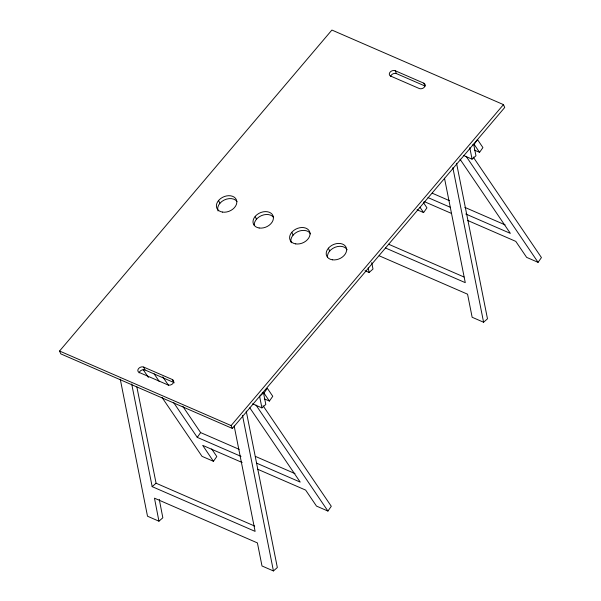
<?xml version="1.0" encoding="UTF-8"?>
<svg xmlns="http://www.w3.org/2000/svg" width="601" height="601" viewBox="0 0 601 601"><rect width="100%" height="100%" fill="white"/><g stroke="black" fill="none" stroke-linecap="round" stroke-linejoin="round"><path stroke-width="0.9" d="M241.024 456.377L197.271 437.363L200.629 432.592L182.749 406.268M162.09 397.524L202.004 456.332L213.438 461.305L216.803 456.535L211.687 448.939M269.406 401.062L263.974 393.069L267.34 388.299L272.764 396.292L269.406 401.062L264.32 398.854M417.056 209.749L423.592 212.589L426.95 207.818L423.374 202.499M479.553 152.346L482.919 147.576L477.487 139.582L474.129 144.353L479.553 152.346L474.467 150.137M257.596 469.216L305.639 490.093L316.494 506.087L327.928 511.06L331.294 506.29L263.02 405.698M467.751 220.499L515.786 241.377L526.641 257.371L538.083 262.344L541.441 257.566L473.167 156.981M59.559 351.022L331.895 30.05L503.458 104.612L504.72 107.481L232.384 428.453L60.821 353.891L59.559 351.022L231.13 425.576L232.384 428.453M231.13 425.576L503.458 104.612M472.371 145.352L473.663 144.217L475.962 155.749L472.063 159.167L463.589 155.486M365.01 270.705L369.097 272.478L372.988 269.053L371.741 262.614M234.165 425.974L255.117 531.382L152.173 486.645L156.072 483.219L136.863 386.946M261.916 407.891L265.807 404.465L263.516 392.934L259.624 396.352L261.916 407.891L252.593 403.834M120.245 379.111L147.508 516.221L158.942 521.195L162.841 517.777L159.257 499.356M379.201 255.793L467.563 294.197L472.146 317.26L483.587 322.234L487.479 318.808L456.557 163.292M158.942 521.195L154.472 498.176L257.408 542.913L261.998 565.977L273.432 570.95L277.331 567.532L246.23 411.092M395.21 70.745L423.803 83.171L425.065 86.048L396.472 73.623L395.21 70.745A3.801 2.757 -23.7 0 0 390.079 72.18A3.801 2.757 -23.7 0 0 390.673 76.094L419.265 88.52A3.801 2.757 -23.7 0 0 424.396 87.092A3.801 2.757 -23.7 0 0 423.803 83.171M432.232 193.199L449.383 200.651M464.828 207.36L505.148 224.887M428.01 197.594L450.314 207.285M465.752 213.994L510.362 233.383L459.945 159.1M423.998 201.485L451.449 213.415M388.524 244.194L464.017 277.001M385.489 247.988L465.272 282.658L444.492 178.174M262.261 392.325L263.974 393.069M172.344 379.531A3.801 2.757 -23.7 0 1 172.938 383.453A3.801 2.757 -23.7 0 1 167.807 384.88L139.214 372.455A3.801 2.757 -23.7 0 1 138.621 368.541A3.801 2.757 -23.7 0 1 143.752 367.106L172.344 379.531L173.606 382.409A3.801 2.757 -23.7 0 1 174.275 382.822M143.752 367.106L145.014 369.976L173.606 382.409M200.629 432.592L239.236 449.368M255.538 456.452L294.993 473.603M256.462 463.086L300.215 482.1L249.798 407.816M242.158 462.507L202.695 445.364L213.438 461.305M156.072 483.219L254.726 526.093M162.758 376.857L168.543 385.369M154.134 373.882L159.393 381.627M173.599 402.527L197.271 437.363M466.128 156.335L538.083 262.344M255.981 405.051L327.928 511.06M143.181 369.668L148.432 377.405M420.009 207.27L423.592 212.589M328.401 248.19L329.664 251.068M291.801 232.286L293.063 235.164M255.2 216.383L256.462 219.252M218.599 200.479L219.861 203.348M131.687 383.949L152.173 486.645M469.772 147.636L472.063 159.167M452.846 167.634L483.587 322.234M242.511 415.434L273.432 570.95M368.203 267.873L369.097 272.478M390.59 76.552A3.801 2.757 -23.7 0 1 396.472 73.623M139.131 372.913A3.801 2.757 -23.7 0 1 145.014 369.976M218.073 210.966A10.638 7.715 -23.7 0 1 224.113 200.073A10.638 7.715 -23.7 0 1 237.012 201.515M254.313 225.57A10.638 7.715 -23.7 0 1 261.555 215.586A10.638 7.715 -23.7 0 1 273.613 217.419M291.275 242.781A10.638 7.715 -23.7 0 1 297.728 231.685A10.638 7.715 -23.7 0 1 310.574 233.894M327.515 257.378A10.638 7.715 -23.7 0 1 335.185 247.229A10.638 7.715 -23.7 0 1 347.175 249.798M222.543 212.093A10.638 7.715 -23.7 0 0 236.764 201.117A10.638 7.715 -23.7 0 0 220.514 198.653A10.638 7.715 -23.7 0 0 222.543 212.093M259.144 227.997A10.638 7.715 -23.7 0 0 273.365 217.029A10.638 7.715 -23.7 0 0 257.123 214.565A10.638 7.715 -23.7 0 0 259.144 227.997M295.745 243.901A10.638 7.715 -23.7 0 0 309.966 232.933A10.638 7.715 -23.7 0 0 293.724 230.468A10.638 7.715 -23.7 0 0 295.745 243.901M332.345 259.805A10.638 7.715 -23.7 0 0 346.567 248.837A10.638 7.715 -23.7 0 0 330.325 246.372A10.638 7.715 -23.7 0 0 332.345 259.805"/></g></svg>
